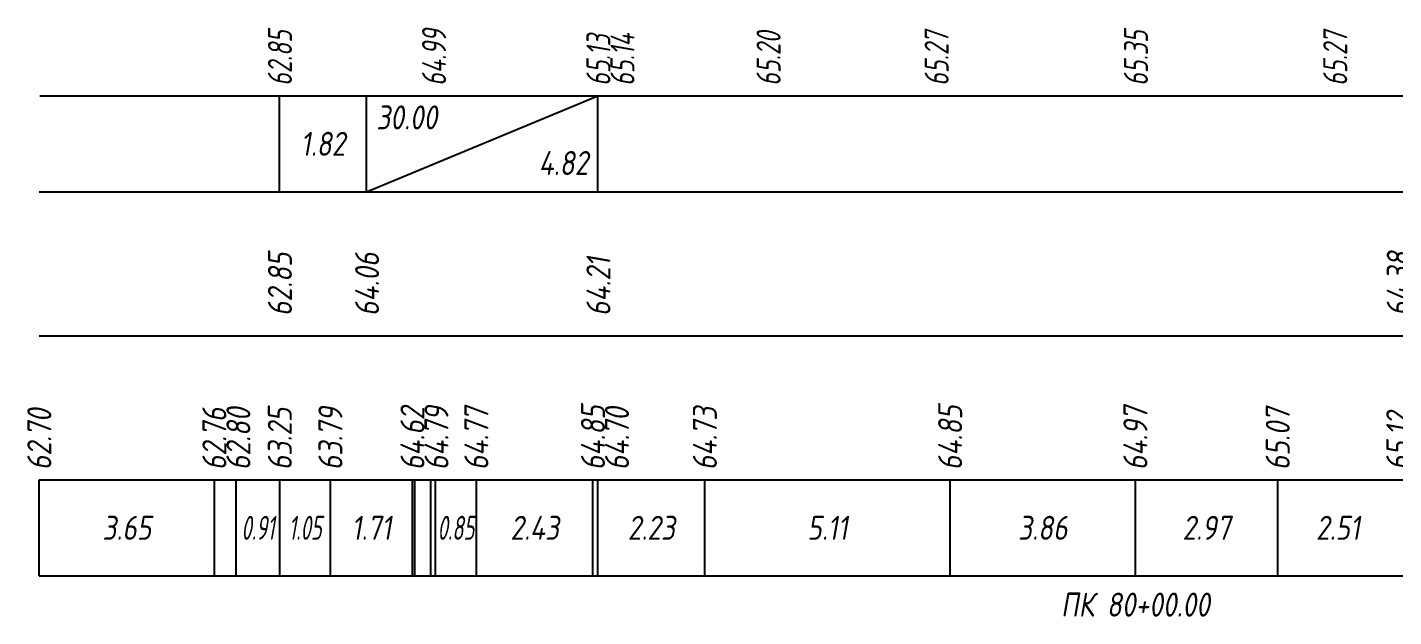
# Model space of a CAD drawing. Extents: x -717 to 1451, y -133302 to 233.
# Drawn here: x -392.4 to -250.2, y -125887 to -125825.6 of the extents above; entities that cross this region are included whole.
import ezdxf
from ezdxf.enums import TextEntityAlignment as Align

# ---------------------------------------------------------------- set-up
doc = ezdxf.new("R2010")
doc.units = 0
for name, color, linetype in [('Код_510', 7, 'Continuous'), ('Код_514', 1, 'Continuous'), ('Код_516', 1, 'Continuous'), ('Подписи поперечников', 7, 'Continuous'), ('Таблица', 7, 'Continuous')]:
    doc.layers.add(name, color=color, linetype=linetype)
doc.styles.add('М', font='romand.shx', dxfattribs={"width": 0.8, "oblique": 10, "height": 2.5})

msp = doc.modelspace()

# ---------------------------------------------------------------- linework, layer by layer
at = {"layer": 'Код_510'}
for p, q in [((-391.176, -125882.731), (-391.176, -125872.731)), ((-372.947, -125882.731), (-372.947, -125872.731)), ((-370.694, -125882.731), (-370.694, -125872.731)), ((-366.135, -125882.731), (-366.135, -125872.731)), ((-360.865, -125882.731), (-360.865, -125872.731)), ((-352.32, -125882.731), (-352.32, -125872.731)), ((-352.065, -125882.731), (-352.065, -125872.731)), ((-350.397, -125882.731), (-350.397, -125872.731)), ((-349.935, -125882.731), (-349.935, -125872.731)), ((-345.666, -125882.731), (-345.666, -125872.731)), ((-333.526, -125882.731), (-333.526, -125872.731)), ((-333.026, -125882.731), (-333.026, -125872.731)), ((-321.871, -125882.731), (-321.871, -125872.731)), ((-296.333, -125882.731), (-296.333, -125872.731)), ((-277.046, -125882.731), (-277.046, -125872.731)), ((-262.219, -125882.731), (-262.219, -125872.731))]:
    msp.add_line(p, q, dxfattribs=at)
at = {"layer": 'Код_516'}
for p, q in [((-366.176, -125842.731), (-366.176, -125832.731)), ((-357.1, -125842.731), (-357.1, -125832.731)), ((-357.1, -125842.731), (-333.01, -125832.731)), ((-333.01, -125842.731), (-333.01, -125832.731))]:
    msp.add_line(p, q, dxfattribs=at)
at = {"layer": 'Таблица'}
for p, q in [((-391.122, -125832.731), (-177.891, -125832.731)), ((-391.176, -125842.731), (-177.945, -125842.731)), ((-391.176, -125857.731), (-177.945, -125857.731)), ((-391.176, -125872.731), (-177.945, -125872.731)), ((-391.176, -125882.731), (-177.945, -125882.731))]:
    msp.add_line(p, q, dxfattribs=at)

# ---------------------------------------------------------------- texts
at = {"layer": 'Код_510', "style": 'М', "oblique": 10, "width": 0.8}
for s, p in [('62.80', (-370.447, -125871.731)), ('63.25', (-366.135, -125871.731)), ('63.79', (-360.865, -125871.731)), ('64.62', (-352.32, -125871.731)), ('64.79', (-349.82, -125871.731)), ('64.77', (-345.666, -125871.731)), ('64.85', (-333.526, -125871.731)), ('64.70', (-331.026, -125871.731)), ('64.73', (-321.871, -125871.731)), ('64.85', (-296.333, -125871.731)), ('64.97', (-277.046, -125871.731)), ('65.07', (-262.219, -125871.731)), ('62.70', (-391.176, -125871.731)), ('62.76', (-372.947, -125871.731)), ('65.12', (-249.677, -125871.731))]:
    msp.add_text(s, height=2.5, rotation=90, dxfattribs=at).set_placement(p, align=Align.MIDDLE_LEFT)
at = {"layer": 'Код_510', "style": 'М', "oblique": 10}
for s, width, p in [('3.65', 0.8, (-382.061, -125877.731)), ('0.91', 0.6, (-368.414, -125877.731)), ('1.05', 0.6, (-363.5, -125877.731)), ('1.71', 0.8, (-356.593, -125877.731)), ('0.85', 0.6, (-347.8, -125877.731)), ('2.43', 0.8, (-339.596, -125877.731)), ('2.23', 0.8, (-327.448, -125877.731)), ('5.11', 0.8, (-309.102, -125877.731)), ('3.86', 0.8, (-286.689, -125877.731)), ('2.97', 0.8, (-269.632, -125877.731)), ('2.51', 0.8, (-255.948, -125877.731))]:
    msp.add_text(s, height=2.5, dxfattribs=dict(at, width=width)).set_placement(p, align=Align.MIDDLE_CENTER)
at = {"layer": 'Код_514', "style": 'М', "oblique": 10, "width": 0.7}
for s, p in [('62.85', (-366.122, -125831.692)), ('64.99', (-350.075, -125831.692)), ('65.13', (-332.956, -125831.692)), ('65.14', (-330.456, -125831.692)), ('65.20', (-315.241, -125831.692)), ('65.27', (-297.741, -125831.692)), ('65.35', (-276.991, -125831.692)), ('65.27', (-256.241, -125831.692))]:
    msp.add_text(s, height=2.5, rotation=90, dxfattribs=at).set_placement(p, align=Align.MIDDLE_LEFT)
at = {"layer": 'Код_516', "style": 'М', "oblique": 10, "width": 0.8}
msp.add_text('30.00', height=2.5, dxfattribs=at).set_placement((-356.1, -125833.731), align=Align.TOP_LEFT)
msp.add_text('1.82', height=2.5, dxfattribs=at).set_placement((-361.638, -125837.731), align=Align.MIDDLE_CENTER)
msp.add_text('4.82', height=2.5, dxfattribs=at).set_placement((-334.01, -125841.731), align=Align.BOTTOM_RIGHT)
for s, p in [('62.85', (-366.122, -125855.681)), ('64.06', (-357.046, -125855.681)), ('64.21', (-332.956, -125855.681)), ('64.38', (-249.623, -125855.681))]:
    msp.add_text(s, height=2.5, rotation=90, dxfattribs=at).set_placement(p, align=Align.MIDDLE_LEFT)
at = {"layer": 'Подписи поперечников', "style": 'М', "oblique": 10, "width": 0.8}
msp.add_text('ПК 80+00.00', height=2.5, dxfattribs=at).set_placement((-277.046, -125887.731), align=Align.BOTTOM_CENTER)

doc.saveas('drawing.dxf')
